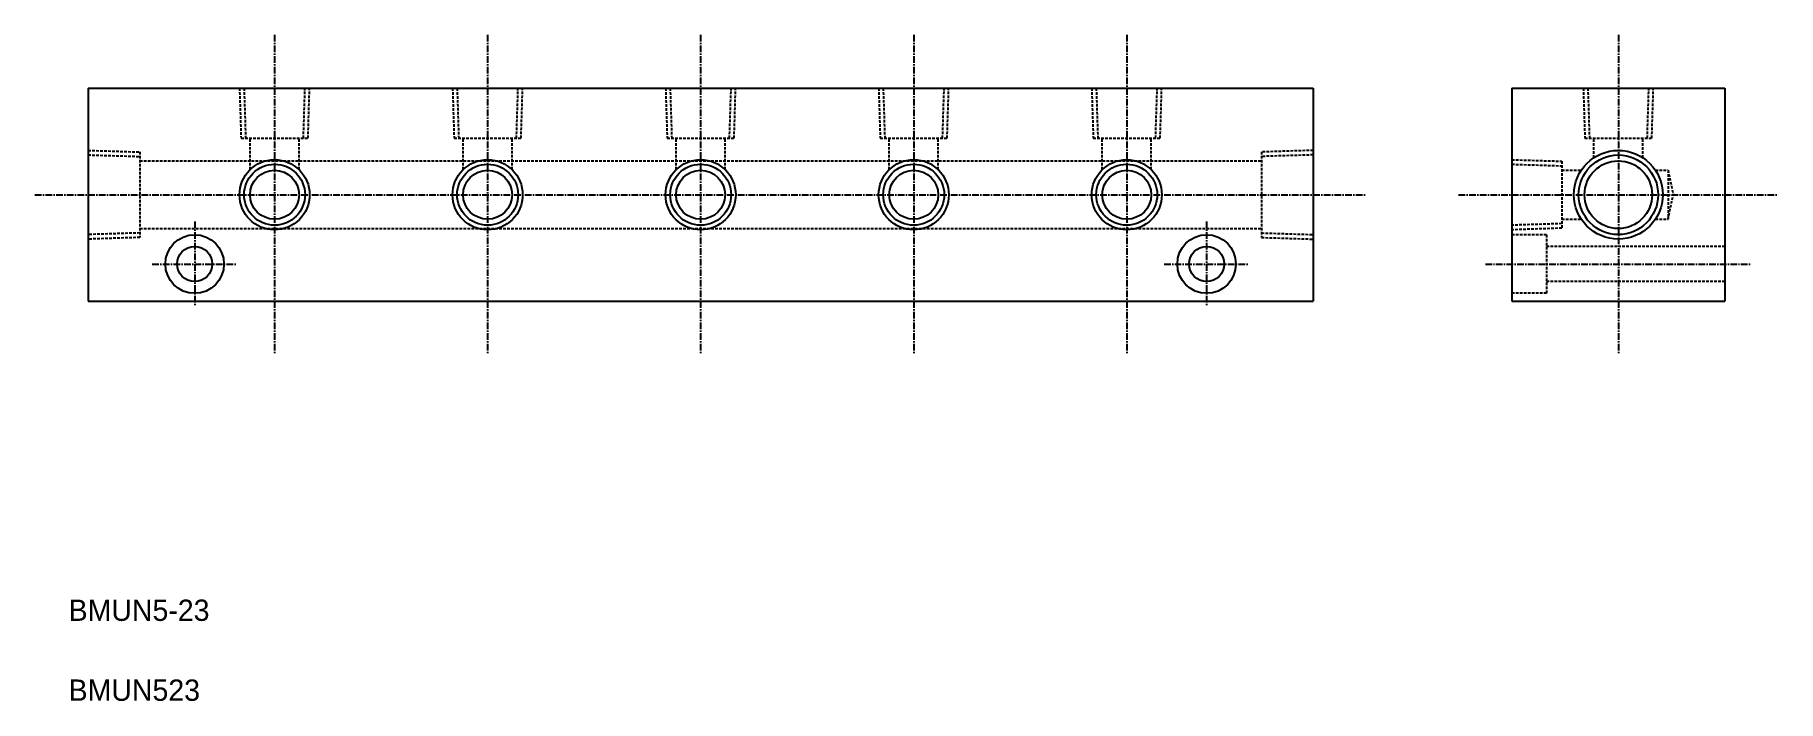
# Model space of a CAD drawing. Extents: x -175 to 152, y 102 to 227.
import ezdxf

# ---------------------------------------------------------------- set-up
doc = ezdxf.new("R2010")
doc.units = 0
doc.linetypes.add('CENTER', pattern=[2, 1.25, -0.25, 0.25, -0.25])
doc.linetypes.add('DASHED', pattern=[0.75, 0.5, -0.25])
doc.layers.get('0').update_dxf_attribs({"linetype": 'CONTINUOUS'})
doc.layers.add('CENTER', color=1, linetype='CENTER')

msp = doc.modelspace()

# ---------------------------------------------------------------- linework, layer by layer
at = {"color": 7, "linetype": 'CONTINUOUS'}
for p, q in [((-165.28, 217.35), (64.72, 217.35)), ((-165.28, 217.35), (-165.28, 177.35)), ((64.72, 217.35), (64.72, 177.35)), ((102.02, 217.35), (102.02, 177.35)), ((102.02, 217.35), (142.02, 217.35)), ((142.02, 217.35), (142.02, 177.35)), ((-165.28, 177.35), (64.72, 177.35)), ((102.02, 177.35), (142.02, 177.35))]:
    msp.add_line(p, q, dxfattribs=at)
at = {"color": 3, "linetype": 'DASHED'}
for p, q in [((-136.86, 217.35), (-136.57, 207.95)), ((-136.01, 217.38), (-135.71, 207.95)), ((-124.86, 207.95), (-124.56, 217.38)), ((-124, 207.95), (-123.71, 217.35)), ((-96.86, 217.35), (-96.57, 207.95)), ((-96.01, 217.38), (-95.71, 207.95)), ((-84.86, 207.95), (-84.56, 217.38)), ((-84, 207.95), (-83.71, 217.35)), ((-56.86, 217.35), (-56.57, 207.95)), ((-56.01, 217.38), (-55.71, 207.95)), ((-44.86, 207.95), (-44.56, 217.38)), ((-44, 207.95), (-43.71, 217.35)), ((-16.86, 217.35), (-16.57, 207.95)), ((-16.01, 217.38), (-15.71, 207.95)), ((-4.86, 207.95), (-4.56, 217.38)), ((-4, 207.95), (-3.71, 217.35)), ((23.14, 217.35), (23.43, 207.95)), ((23.99, 217.38), (24.29, 207.95)), ((35.14, 207.95), (35.44, 217.38)), ((36, 207.95), (36.29, 217.35)), ((115.44, 217.35), (115.74, 207.95)), ((116.3, 217.38), (116.59, 207.95)), ((127.45, 207.95), (127.75, 217.38)), ((128.31, 207.95), (128.6, 217.35)), ((-136.57, 207.95), (-124, 207.95)), ((-134.88, 202.06), (-134.88, 207.95)), ((-125.68, 202.06), (-125.68, 207.95)), ((-96.57, 207.95), (-84, 207.95)), ((-94.88, 202.06), (-94.88, 207.95)), ((-85.68, 202.06), (-85.68, 207.95)), ((-56.57, 207.95), (-44, 207.95)), ((-54.88, 202.06), (-54.88, 207.95)), ((-45.68, 202.06), (-45.68, 207.95)), ((-16.57, 207.95), (-4, 207.95)), ((-14.88, 202.06), (-14.88, 207.95)), ((-5.68, 202.06), (-5.68, 207.95)), ((23.43, 207.95), (36, 207.95)), ((25.12, 202.06), (25.12, 207.95)), ((34.32, 202.06), (34.32, 207.95)), ((115.74, 207.95), (128.31, 207.95)), ((117.42, 204.3), (117.42, 207.95)), ((126.62, 204.3), (126.62, 207.95)), ((-165.28, 205.68), (-155.58, 205.38)), ((-165.28, 204.83), (-155.58, 204.53)), ((-155.58, 205.38), (-155.58, 189.33)), ((-155.58, 203.7), (55.02, 203.7)), ((64.72, 205.68), (55.02, 205.38)), ((55.02, 205.38), (55.02, 189.33)), ((64.72, 204.83), (55.02, 204.53)), ((102.02, 203.93), (111.42, 203.64)), ((102.02, 203.08), (111.42, 202.78)), ((111.42, 203.64), (111.42, 191.07)), ((111.42, 201.95), (115.08, 201.95)), ((128.97, 201.95), (131.35, 201.95)), ((131.35, 201.95), (132.35, 197.35)), ((131.35, 201.95), (131.35, 192.75)), ((131.35, 192.75), (132.35, 197.35)), ((-155.58, 190.18), (-165.28, 189.88)), ((-155.58, 191), (55.02, 191)), ((55.02, 190.18), (64.72, 189.88)), ((111.42, 191.93), (102.02, 191.63)), ((111.42, 191.07), (102.02, 190.77)), ((108.52, 189.85), (102.02, 189.85)), ((108.52, 189.85), (108.52, 178.85)), ((111.42, 192.75), (115.08, 192.75)), ((128.97, 192.75), (131.35, 192.75)), ((-155.58, 189.33), (-165.28, 189.02)), ((55.02, 189.33), (64.72, 189.02)), ((142.02, 187.65), (108.52, 187.65)), ((142.02, 181.05), (108.52, 181.05)), ((108.52, 178.85), (102.02, 178.85))]:
    msp.add_line(p, q, dxfattribs=at)
at = {"color": 3, "linetype": 'CONTINUOUS'}
for centre, radius in [((-130.28, 197.35), 6.58), ((-90.28, 197.35), 6.58), ((-50.28, 197.35), 6.58), ((-10.28, 197.35), 6.58), ((29.72, 197.35), 6.58), ((122.02, 197.35), 8.33)]:
    msp.add_circle(centre, radius, dxfattribs=at)
at = {"color": 7, "linetype": 'CONTINUOUS'}
for centre, radius in [((-130.28, 197.35), 5.72), ((-90.28, 197.35), 5.72), ((-50.28, 197.35), 5.72), ((-10.28, 197.35), 5.72), ((29.72, 197.35), 5.72), ((122.02, 197.35), 7.47), ((122.02, 197.35), 6.35), ((-130.28, 197.35), 4.6), ((-90.28, 197.35), 4.6), ((-50.28, 197.35), 4.6), ((-10.28, 197.35), 4.6), ((29.72, 197.35), 4.6), ((-145.28, 184.35), 5.5), ((44.72, 184.35), 5.5), ((-145.28, 184.35), 3.3), ((44.72, 184.35), 3.3)]:
    msp.add_circle(centre, radius, dxfattribs=at)
at = {"layer": 'CENTER', "color": 1, "linetype": 'CENTER'}
for p, q in [((-130.28, 227.35), (-130.28, 167.35)), ((-90.28, 227.35), (-90.28, 167.35)), ((-50.28, 227.35), (-50.28, 167.35)), ((-10.28, 227.35), (-10.28, 167.35)), ((29.72, 227.35), (29.72, 167.35)), ((122.02, 227.35), (122.02, 167.35)), ((-175.28, 197.35), (74.72, 197.35)), ((92.02, 197.35), (152.02, 197.35)), ((-145.28, 192.35), (-145.28, 176.35)), ((44.72, 192.35), (44.72, 176.35)), ((-153.28, 184.35), (-137.28, 184.35)), ((36.72, 184.35), (52.72, 184.35)), ((97.05, 184.35), (146.89, 184.35))]:
    msp.add_line(p, q, dxfattribs=at)

# ---------------------------------------------------------------- texts
at = {"color": 7, "linetype": 'CONTINUOUS'}
for s, p in [('BMUN5-23', (-168.95, 117.37)), ('BMUN523', (-168.95, 102.37))]:
    msp.add_text(s, height=4, dxfattribs=at).set_placement(p)

doc.saveas('drawing.dxf')
